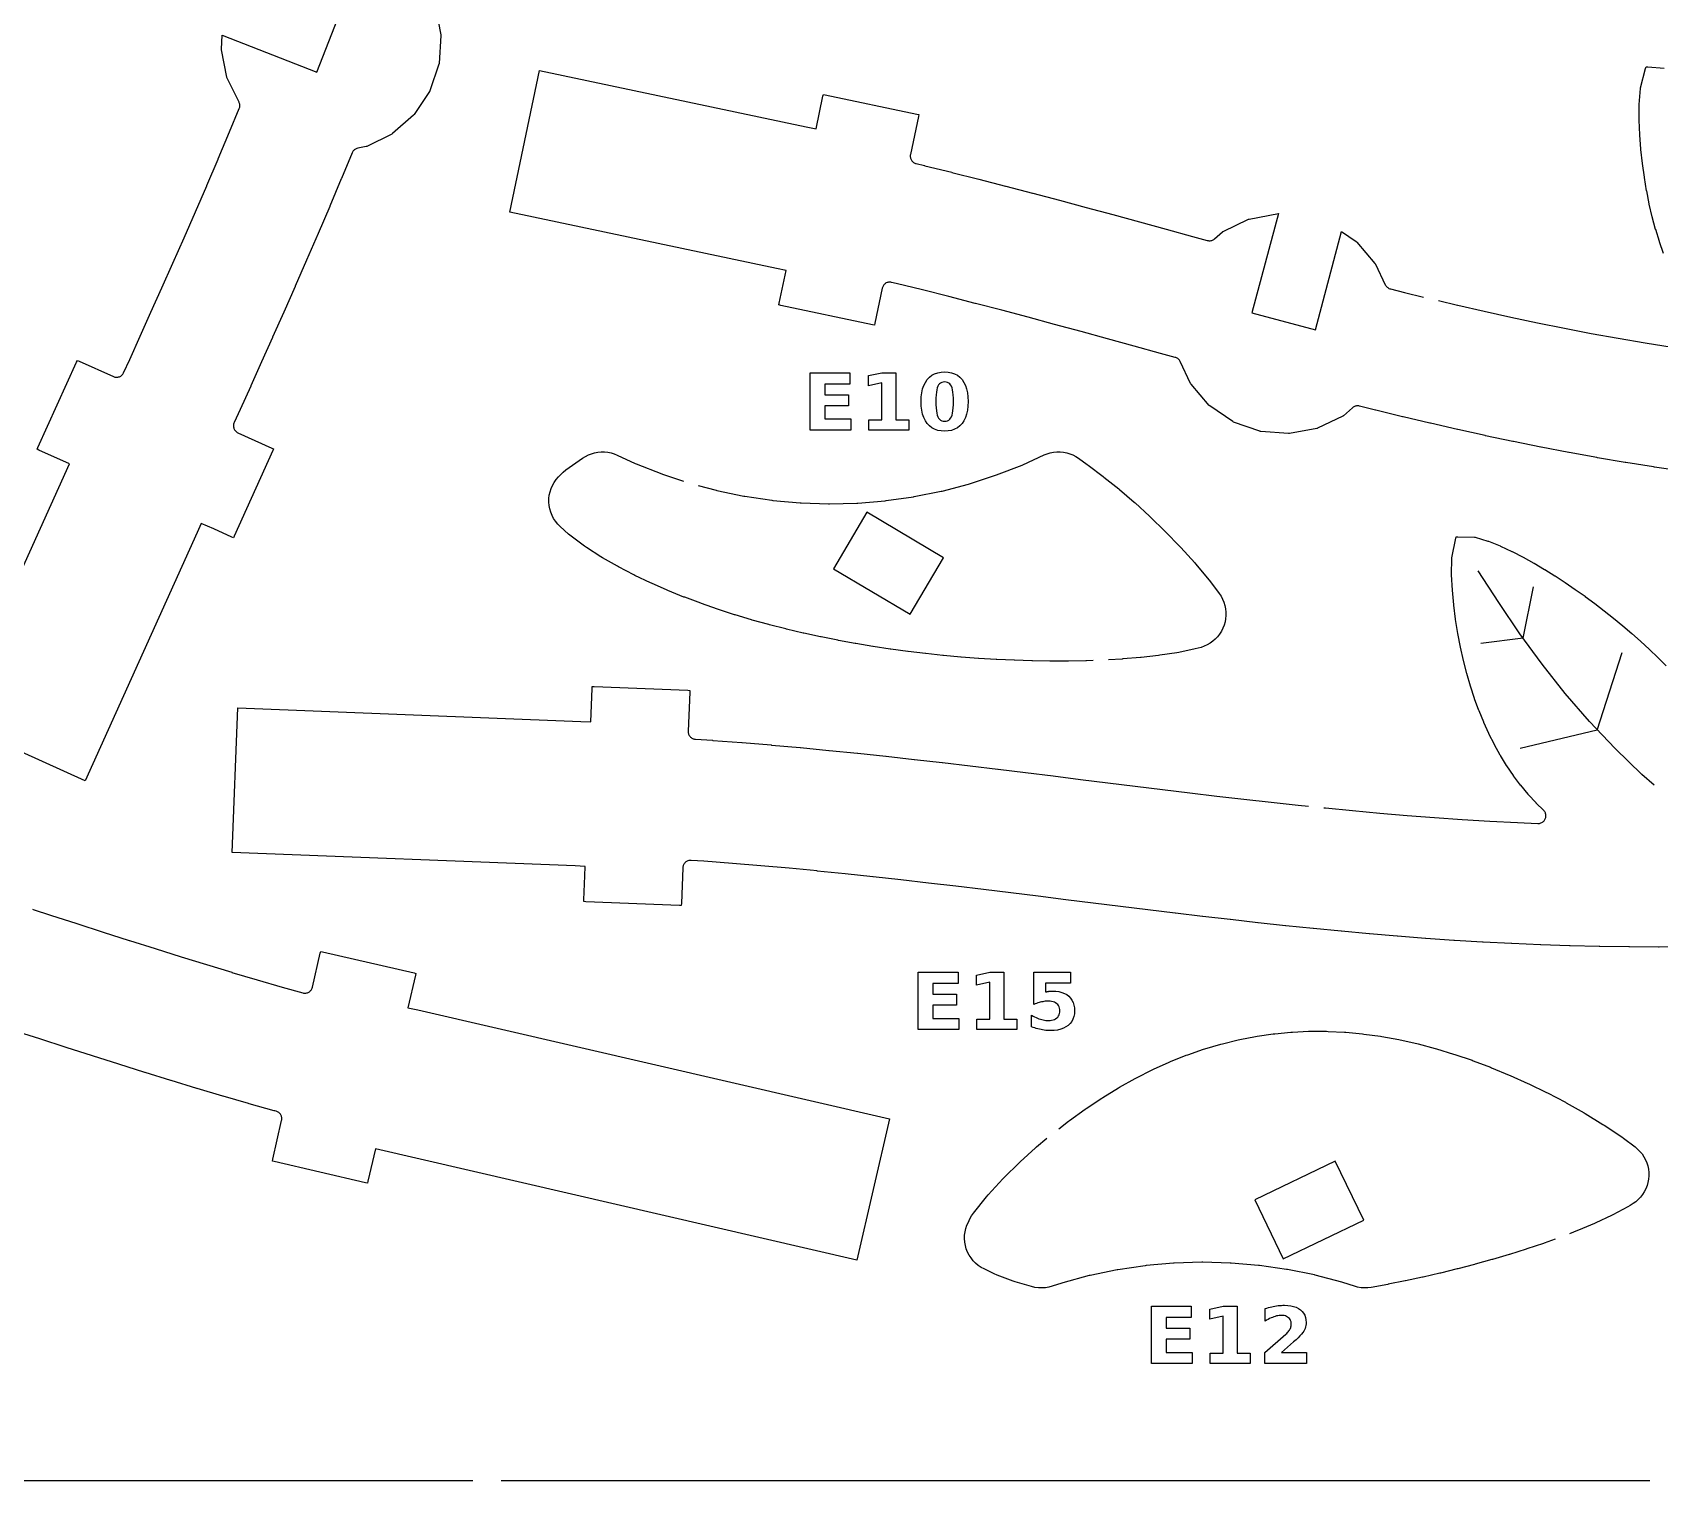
# Model space of a CAD drawing. Header units: millimetres. Extents: x 0 to 300, y 5 to 292.
# Drawn here: x 155.7 to 224.8, y 150 to 211.5 of the extents above; entities that cross this region are included whole.
import ezdxf

# ---------------------------------------------------------------- set-up
doc = ezdxf.new("R2010")
doc.units = ezdxf.units.MM
for name, color, linetype in [('CUT', 1, 'CONTINUOUS'), ('ENGRAVE', 5, 'CONTINUOUS'), ('SCORE', 7, 'CONTINUOUS')]:
    doc.layers.add(name, color=color, linetype=linetype)

msp = doc.modelspace()

# ---------------------------------------------------------------- linework, layer by layer
at = {"layer": 'CUT', "color": 1}
for points in [[(172.8095, 212.5833), (173.0403, 211.4193), (173.0429, 211.4026), (173.0425, 211.3857), (172.9642, 210.2016), (172.9623, 210.1848), (172.9576, 210.1686), (172.5755, 209.0452), (172.5693, 209.0294), (172.5606, 209.015), (171.9007, 208.0288), (171.8907, 208.0151), (171.8785, 208.0035), (170.9859, 207.2216), (170.9727, 207.211), (170.9579, 207.2029), (169.8933, 206.6787), (169.8778, 206.6719), (169.8614, 206.6679), (169.5049, 206.5972), (169.4722, 206.589), (169.4422, 206.5783), (169.4134, 206.5647), (169.386, 206.5483), (169.3604, 206.5294), (169.3368, 206.508), (169.3153, 206.4844), (169.2963, 206.4588), (169.2799, 206.4314), (169.2655, 206.401), (168.8129, 205.3108), (168.8078, 205.2986), (168.3187, 204.1376), (168.314, 204.1264), (167.8259, 202.9831), (167.8215, 202.9729), (167.3355, 201.8483), (167.3314, 201.8391), (166.8487, 200.7341), (166.8451, 200.7258), (166.3667, 199.6414), (166.3635, 199.6341), (165.8906, 198.5711), (165.8879, 198.5649), (165.4216, 197.5243), (165.4194, 197.5192), (164.9609, 196.5018), (164.9591, 196.4979), (164.5095, 195.5048), (164.2559, 194.9461), (164.2434, 194.9147), (164.2346, 194.884), (164.2289, 194.8526), (164.2263, 194.8208), (164.2268, 194.7888), (164.2304, 194.7571), (164.2372, 194.7259), (164.247, 194.6955), (164.2597, 194.6662), (164.2752, 194.6383), (164.2934, 194.6121), (164.3141, 194.5877), (164.3371, 194.5656), (164.3621, 194.5457), (164.389, 194.5285), (164.419, 194.5131), (165.859, 193.8634), (165.9295, 193.8273), (165.9005, 193.7536), (164.262, 190.1221), (164.2259, 190.0516), (164.1522, 190.0806), (163.3859, 190.4264), (162.8606, 190.6634), (162.6858, 190.276), (157.9255, 179.7251), (152.3196, 182.2544), (157.2548, 193.1926), (155.9648, 193.7746), (155.9631, 193.7754), (155.8926, 193.8114), (155.9216, 193.8851), (157.5601, 197.5167), (157.5962, 197.5872), (157.6699, 197.5582), (159.1289, 196.8999), (159.1602, 196.8876), (159.1908, 196.8789), (159.2221, 196.8732), (159.2539, 196.8706), (159.2857, 196.8712), (159.3173, 196.8749), (159.3484, 196.8816), (159.3788, 196.8913), (159.408, 196.904), (159.4358, 196.9195), (159.462, 196.9376), (159.4862, 196.9582), (159.5084, 196.9811), (159.5282, 197.006), (159.5455, 197.0327), (159.5609, 197.0627), (159.8183, 197.6296), (160.2663, 198.6193), (160.7227, 199.632), (160.723, 199.6327), (161.1863, 200.6667), (161.1867, 200.6676), (161.6561, 201.7228), (161.6565, 201.7238), (162.1309, 202.7992), (162.1314, 202.8004), (162.6096, 203.8951), (162.6102, 203.8964), (163.0913, 205.0095), (163.0919, 205.011), (163.5746, 206.1416), (163.5753, 206.1432), (164.0586, 207.2904), (164.0593, 207.2921), (164.4715, 208.2852), (164.4826, 208.3157), (164.4902, 208.3455), (164.495, 208.3758), (164.4969, 208.4064), (164.4959, 208.4371), (164.4921, 208.4676), (164.4853, 208.4976), (164.4758, 208.5268), (164.4628, 208.5566), (163.9569, 209.5841), (163.9501, 209.5996), (163.9461, 209.616), (163.7153, 210.7799), (163.7127, 210.7967), (163.7131, 210.8135), (163.7523, 211.4062), (167.7731, 209.8381), (168.7868, 212.4374)], [(225.7768, 192.8844), (224.5906, 193.057), (224.56, 193.0617), (223.3793, 193.2483), (223.3502, 193.253), (222.1749, 193.4528), (222.1473, 193.4576), (220.977, 193.6698), (220.9511, 193.6747), (219.7854, 193.8986), (219.7611, 193.9033), (218.5999, 194.1382), (218.5772, 194.1429), (217.4202, 194.3879), (217.3991, 194.3924), (216.246, 194.6469), (216.2266, 194.6512), (215.0771, 194.9144), (215.0593, 194.9185), (213.9131, 195.1896), (213.897, 195.1935), (212.7538, 195.4717), (212.7394, 195.4753), (212.0673, 195.6431), (212.0352, 195.6495), (212.0044, 195.6526), (211.9734, 195.6528), (211.9426, 195.6501), (211.9122, 195.6444), (211.8824, 195.6359), (211.8536, 195.6245), (211.826, 195.6105), (211.7999, 195.5939), (211.774, 195.5738), (211.3816, 195.2375), (211.3683, 195.2271), (211.3534, 195.2191), (210.2832, 194.7065), (210.2677, 194.6998), (210.2512, 194.696), (209.0848, 194.4778), (209.0681, 194.4754), (209.0512, 194.476), (207.8681, 194.5671), (207.8513, 194.5692), (207.8352, 194.5741), (206.7159, 194.9683), (206.7002, 194.9746), (206.6859, 194.9835), (205.7068, 195.654), (205.6933, 195.6642), (205.6818, 195.6765), (204.9096, 196.5775), (204.8992, 196.5908), (204.8912, 196.6057), (204.4435, 197.5404), (204.428, 197.5692), (204.4108, 197.5949), (204.3912, 197.6189), (204.3694, 197.6409), (204.3457, 197.6607), (204.3202, 197.6782), (204.2931, 197.6931), (204.2647, 197.7055), (204.2336, 197.7156), (203.6152, 197.8848), (202.4859, 198.1943), (201.3592, 198.5029), (200.2341, 198.81), (199.1104, 199.1148), (199.1096, 199.1151), (197.9877, 199.4167), (197.9867, 199.417), (196.8658, 199.7149), (196.8645, 199.7152), (195.7444, 200.0086), (195.7429, 200.009), (194.6232, 200.2972), (194.6214, 200.2976), (193.5019, 200.5798), (193.4999, 200.5803), (192.3803, 200.8559), (192.3781, 200.8564), (192.1846, 200.9027), (192.1508, 200.9091), (192.1185, 200.9118), (192.0861, 200.9113), (192.0539, 200.9076), (192.0222, 200.9007), (191.9913, 200.8907), (191.9616, 200.8777), (191.9334, 200.8617), (191.9069, 200.843), (191.8823, 200.8218), (191.8601, 200.7982), (191.8402, 200.7725), (191.8231, 200.745), (191.8088, 200.7159), (191.7974, 200.6855), (191.7887, 200.6523), (191.4749, 199.1638), (191.4547, 199.0872), (191.3765, 199.0997), (187.4782, 199.9215), (187.4016, 199.9416), (187.4141, 200.0198), (187.7064, 201.4063), (187.2905, 201.494), (175.9645, 203.8816), (177.233, 209.8993), (188.5591, 207.5117), (188.975, 207.4241), (189.2673, 208.8106), (189.2874, 208.8872), (189.3656, 208.8747), (193.2639, 208.0529), (193.3405, 208.0328), (193.328, 207.9546), (192.9862, 206.3333), (192.981, 206.3006), (192.979, 206.2693), (192.9801, 206.238), (192.9841, 206.2069), (192.9911, 206.1764), (193.0011, 206.1467), (193.0138, 206.1181), (193.0293, 206.0908), (193.0473, 206.0652), (193.0677, 206.0414), (193.0903, 206.0197), (193.1149, 206.0002), (193.1412, 205.9832), (193.169, 205.9689), (193.1981, 205.9573), (193.23, 205.948), (193.5858, 205.8628), (193.6014, 205.859), (194.7383, 205.5792), (194.7521, 205.5758), (195.887, 205.2897), (195.8991, 205.2866), (197.0322, 204.995), (197.0427, 204.9923), (198.1742, 204.6959), (198.183, 204.6936), (199.3133, 204.3932), (199.3205, 204.3913), (200.4498, 204.0876), (200.4553, 204.0861), (201.584, 203.7799), (201.5878, 203.7789), (202.716, 203.4709), (203.8465, 203.1613), (204.9746, 202.8521), (205.5984, 202.6815), (205.6311, 202.6742), (205.6626, 202.6704), (205.6942, 202.6697), (205.7258, 202.672), (205.7571, 202.6774), (205.7876, 202.6859), (205.8172, 202.6972), (205.8455, 202.7114), (205.8723, 202.7283), (205.8988, 202.7489), (206.2496, 203.0495), (206.2629, 203.06), (206.2778, 203.0679), (207.348, 203.5806), (207.3636, 203.5872), (207.38, 203.591), (208.6163, 203.8223), (207.4945, 199.6035), (210.1908, 198.8865), (211.3006, 203.0602), (211.9244, 202.633), (211.9379, 202.6229), (211.9495, 202.6106), (212.7216, 201.7095), (212.7321, 201.6962), (212.74, 201.6813), (213.1618, 200.8007), (213.1778, 200.7712), (213.1956, 200.7449), (213.2158, 200.7204), (213.2383, 200.6981), (213.2629, 200.678), (213.2893, 200.6604), (213.3173, 200.6455), (213.3467, 200.6334), (213.3788, 200.6237), (213.9778, 200.4742), (213.9799, 200.4737), (214.7892, 200.2767)], [(224.9809, 202.1236), (224.8077, 202.623), (224.805, 202.6313), (224.6479, 203.1445), (224.6456, 203.1525), (224.5043, 203.6793), (224.5024, 203.687), (224.3765, 204.2272), (224.3749, 204.2345), (224.2643, 204.7878), (224.263, 204.795), (224.1678, 205.3613), (224.1667, 205.3684), (224.087, 205.9479), (224.0861, 205.955), (224.0226, 206.548), (224.022, 206.5554), (223.9762, 207.1629), (223.9757, 207.1712), (223.9505, 207.7951), (223.9503, 207.8053), (223.952, 208.4495), (223.9525, 208.4646), (223.9975, 209.1414), (223.9992, 209.1562), (224.0023, 209.1709), (224.2188, 209.991), (224.2396, 210.0558), (224.3067, 210.0541), (225.0086, 210.0028)], [(215.4212, 200.125), (216.2335, 199.9329), (216.236, 199.9323), (217.3636, 199.6742), (217.3664, 199.6735), (218.4957, 199.4243), (218.4987, 199.4237), (219.63, 199.1841), (219.6332, 199.1835), (220.7668, 198.9542), (220.7702, 198.9535), (221.9063, 198.7353), (221.91, 198.7346), (223.049, 198.5281), (223.0529, 198.5274), (224.1951, 198.3333), (224.1992, 198.3326), (225.3448, 198.1515)], [(200.7497, 184.8356), (200.4666, 184.8249), (200.439, 184.8241), (199.6981, 184.8103), (199.6727, 184.8101), (198.9325, 184.8094), (198.9088, 184.8096), (198.1696, 184.8211), (198.147, 184.8216), (197.4092, 184.8448), (197.3874, 184.8456), (196.6512, 184.8799), (196.6299, 184.881), (195.8954, 184.9261), (195.8744, 184.9276), (195.1417, 184.9833), (195.1209, 184.9851), (194.3902, 185.0513), (194.3694, 185.0534), (193.6407, 185.1301), (193.6198, 185.1325), (192.8934, 185.2198), (192.8722, 185.2225), (192.1482, 185.3204), (192.1267, 185.3235), (191.4052, 185.4322), (191.3832, 185.4357), (190.6643, 185.5554), (190.6417, 185.5594), (189.9257, 185.6904), (189.9024, 185.6949), (189.1894, 185.8375), (189.1654, 185.8425), (188.4554, 185.9972), (188.4306, 186.0028), (187.724, 186.1699), (187.6982, 186.1763), (186.9951, 186.3563), (186.9683, 186.3635), (186.269, 186.557), (186.2409, 186.5651), (185.5457, 186.7728), (185.5163, 186.782), (184.8255, 187.0046), (184.7946, 187.015), (184.1086, 187.2534), (184.0758, 187.2653), (183.3953, 187.5205), (183.3603, 187.5342), (182.6858, 187.8074), (182.6481, 187.8233), (181.9807, 188.1161), (181.9396, 188.1349), (181.2807, 188.449), (181.235, 188.4717), (180.5867, 188.8095), (180.5346, 188.838), (179.9004, 189.2025), (179.8385, 189.2402), (179.2251, 189.6351), (179.1465, 189.6895), (178.5693, 190.1179), (178.4566, 190.2108), (178.1045, 190.5324), (178.0026, 190.6352), (177.9103, 190.7491), (177.8297, 190.8715), (177.7617, 191.0013), (177.7069, 191.1373), (177.6658, 191.278), (177.6389, 191.422), (177.6265, 191.5681), (177.6286, 191.7146), (177.6452, 191.8603), (177.6762, 192.0035), (177.7213, 192.143), (177.78, 192.2773), (177.8517, 192.4051), (177.9358, 192.5252), (178.0301, 192.6349), (178.1342, 192.7444), (178.2377, 192.8431), (178.3503, 192.9312), (179.0617, 193.4331), (179.1789, 193.5077), (179.3043, 193.5716), (179.4352, 193.6232), (179.5704, 193.6621), (179.7088, 193.688), (179.8489, 193.7006), (179.9897, 193.6998), (180.1297, 193.6855), (180.2677, 193.658), (180.4024, 193.6175), (180.5311, 193.5649), (181.299, 193.2077), (181.334, 193.1926), (182.4195, 192.7618), (182.4554, 192.7488), (183.343, 192.4545)], [(183.9665, 192.2719), (184.7283, 192.0672), (184.7655, 192.0584), (185.9089, 191.8208), (185.9465, 191.8141), (187.1017, 191.6428), (187.1396, 191.6383), (188.3027, 191.5339), (188.3408, 191.5316), (189.5081, 191.4943), (189.5463, 191.4942), (190.7137, 191.5242), (190.7518, 191.5263), (191.9156, 191.6235), (191.9535, 191.6278), (193.1098, 191.7919), (193.1474, 191.7984), (194.2923, 192.0289), (194.3295, 192.0375), (195.4592, 192.3335), (195.4958, 192.3443), (196.6066, 192.7049), (196.6425, 192.7177), (197.7307, 193.1418), (197.7658, 193.1566), (198.6666, 193.5689), (198.795, 193.6205), (198.9295, 193.6601), (199.0671, 193.6868), (199.2066, 193.7003), (199.3467, 193.7005), (199.4863, 193.6874), (199.624, 193.6611), (199.7585, 193.6219), (199.8888, 193.5701), (200.0135, 193.5061), (200.1301, 193.4316), (200.5017, 193.1683), (200.5398, 193.1404), (201.1723, 192.6603), (201.2077, 192.6325), (201.837, 192.123), (201.8703, 192.0953), (202.4959, 191.5569), (202.5275, 191.5289), (203.1487, 190.9616), (203.1794, 190.9327), (203.7951, 190.3365), (203.8262, 190.3055), (204.4344, 189.6794), (204.4677, 189.644), (205.0648, 188.9864), (205.1039, 188.9414), (205.6811, 188.2501), (205.7356, 188.1806), (206.1037, 187.6803), (206.1809, 187.5641), (206.2475, 187.4394), (206.3019, 187.3089), (206.3435, 187.1738), (206.372, 187.0353), (206.3871, 186.8948), (206.3886, 186.7535), (206.3767, 186.6126), (206.3513, 186.4736), (206.3127, 186.3376), (206.2613, 186.2059), (206.1975, 186.0798), (206.122, 185.9603), (206.0353, 185.8486), (205.9384, 185.7457), (205.832, 185.6526), (205.7173, 185.5701), (205.5951, 185.499), (205.4667, 185.4398), (205.335, 185.3938), (205.2046, 185.3552), (205.0859, 185.3255), (204.3831, 185.1811), (204.3096, 185.168), (203.5839, 185.0577), (203.5305, 185.0507), (202.7957, 184.967), (202.7535, 184.9629), (202.0145, 184.9008), (201.9792, 184.8983), (201.3991, 184.8639)], [(210.5476, 178.5801), (210.6152, 178.5731), (210.6172, 178.5729), (211.7709, 178.4608), (211.7731, 178.4605), (212.9288, 178.3552), (212.9311, 178.355), (214.0895, 178.2571), (214.0921, 178.2568), (215.2537, 178.167), (215.2565, 178.1668), (216.422, 178.0857), (216.425, 178.0855), (217.595, 178.0137), (217.5981, 178.0135), (218.7733, 177.9517), (218.7766, 177.9515), (219.6439, 177.9139), (219.6783, 177.9141), (219.7107, 177.9176), (219.7425, 177.9243), (219.7736, 177.9341), (219.8034, 177.947), (219.8319, 177.9628), (219.8586, 177.9814), (219.8833, 178.0026), (219.9058, 178.0261), (219.9258, 178.0518), (219.9431, 178.0793), (219.9576, 178.1085), (219.9692, 178.1389), (219.9776, 178.1704), (219.9828, 178.2025), (219.9848, 178.235), (219.9835, 178.2675), (219.979, 178.2997), (219.9712, 178.3313), (219.9604, 178.362), (219.9465, 178.3915), (219.9298, 178.4194), (219.9103, 178.4455), (219.8871, 178.4709), (219.5766, 178.778), (219.5685, 178.7864), (219.236, 179.1492), (219.2284, 179.1579), (218.9135, 179.5371), (218.9064, 179.5461), (218.6088, 179.9416), (218.6023, 179.9507), (218.3217, 180.3624), (218.3158, 180.3715), (218.052, 180.7992), (218.0467, 180.8082), (217.7995, 181.2518), (217.7948, 181.2607), (217.5637, 181.7198), (217.5596, 181.7285), (217.3445, 182.2029), (217.3408, 182.2113), (217.1413, 182.7008), (217.1382, 182.7089), (216.9539, 183.213), (216.9512, 183.2209), (216.782, 183.7394), (216.7796, 183.747), (216.6251, 184.2797), (216.6231, 184.2869), (216.4832, 184.8336), (216.4815, 184.8406), (216.3562, 185.4011), (216.3548, 185.4081), (216.2443, 185.9825), (216.243, 185.9895), (216.148, 186.5783), (216.1469, 186.5857), (216.0688, 187.1899), (216.0679, 187.1981), (216.0095, 187.8198), (216.0087, 187.83), (215.9761, 188.4734), (215.9758, 188.4885), (215.9846, 189.1667), (215.9855, 189.1816), (215.9878, 189.1964), (216.1603, 190.0269), (216.1775, 190.0927), (216.2447, 190.0946), (216.9483, 190.0808), (216.9661, 190.0796), (216.9833, 190.0752), (217.5224, 189.9109), (217.5418, 189.9041), (218.0438, 189.7023), (218.0555, 189.6972), (218.5379, 189.4726), (218.5463, 189.4685), (219.0139, 189.228), (219.0205, 189.2245), (219.4763, 188.9717), (219.4818, 188.9686), (219.9276, 188.7057), (219.9323, 188.7028), (220.3692, 188.431), (220.3735, 188.4283), (220.8022, 188.1486), (220.8061, 188.146), (221.2272, 187.8591), (221.231, 187.8565), (221.6449, 187.5627), (221.6484, 187.5601), (222.0554, 187.2598), (222.0589, 187.2572), (222.4591, 186.9506), (222.4624, 186.948), (222.856, 186.6351), (222.8593, 186.6325), (223.2463, 186.3135), (223.2495, 186.3108), (223.6299, 185.9857), (223.6331, 185.9829), (224.0069, 185.6517), (224.0101, 185.6488), (224.3773, 185.3115), (224.3805, 185.3085), (224.7408, 184.965), (224.744, 184.9619), (225.0975, 184.612)], [(226.0558, 172.6748), (224.8022, 172.6634), (224.7736, 172.6633), (223.5301, 172.666), (223.5024, 172.6662), (222.2683, 172.6824), (222.2417, 172.6828), (221.0165, 172.7118), (220.9909, 172.7125), (219.7741, 172.7535), (219.7496, 172.7544), (218.5406, 172.8069), (218.5173, 172.808), (217.3154, 172.8713), (217.2934, 172.8725), (216.0982, 172.9458), (216.0774, 172.9472), (214.8882, 173.03), (214.8688, 173.0314), (213.6851, 173.1229), (213.667, 173.1244), (212.4882, 173.224), (212.4716, 173.2255), (211.2971, 173.3326), (211.2819, 173.334), (210.1112, 173.4478), (210.0975, 173.4492), (208.93, 173.5692), (208.9178, 173.5704), (207.7529, 173.6958), (207.7422, 173.697), (206.5794, 173.8271), (206.5703, 173.8281), (205.4089, 173.9624), (205.4013, 173.9633), (204.2408, 174.1009), (204.2348, 174.1016), (203.0747, 174.242), (203.0703, 174.2426), (201.9099, 174.3851), (200.7458, 174.5294), (199.582, 174.6742), (198.4187, 174.8188), (197.2544, 174.9627), (196.0884, 175.1052), (196.0877, 175.1052), (194.9203, 175.2455), (194.9194, 175.2456), (193.7495, 175.3831), (193.7484, 175.3833), (192.5753, 175.5174), (192.5739, 175.5175), (191.3971, 175.6476), (191.3956, 175.6477), (190.2144, 175.7731), (190.2126, 175.7733), (189.0265, 175.8933), (189.0245, 175.8935), (187.8328, 176.0075), (187.8306, 176.0077), (186.6327, 176.1152), (186.6304, 176.1154), (185.4256, 176.2155), (185.4231, 176.2157), (184.2109, 176.3081), (184.2082, 176.3083), (183.6666, 176.3454), (183.6322, 176.3461), (183.5998, 176.3434), (183.5679, 176.3376), (183.5367, 176.3286), (183.5065, 176.3165), (183.4777, 176.3014), (183.4506, 176.2836), (183.4254, 176.2631), (183.4023, 176.2402), (183.3817, 176.2152), (183.3636, 176.1882), (183.3483, 176.1595), (183.336, 176.1294), (183.3268, 176.0983), (183.3207, 176.0664), (183.3176, 176.0322), (183.2581, 174.5118), (183.2511, 174.4329), (183.1719, 174.4321), (179.1909, 174.5879), (179.1121, 174.5949), (179.1113, 174.674), (179.1509, 175.6869), (179.1667, 176.09), (178.742, 176.1066), (164.1782, 176.6765), (164.4186, 182.8218), (178.9825, 182.2519), (179.4072, 182.2353), (179.4626, 183.6512), (179.4696, 183.7301), (179.5487, 183.7309), (183.5297, 183.5751), (183.6086, 183.5681), (183.6094, 183.4889), (183.5446, 181.8339), (183.5449, 181.8008), (183.5482, 181.7697), (183.5545, 181.7391), (183.5637, 181.7092), (183.5757, 181.6803), (183.5905, 181.6527), (183.6078, 181.6266), (183.6275, 181.6024), (183.6495, 181.5801), (183.6736, 181.5601), (183.6994, 181.5425), (183.7269, 181.5274), (183.7556, 181.515), (183.7854, 181.5055), (183.816, 181.4989), (183.8489, 181.4951), (184.5713, 181.4454), (184.5901, 181.4441), (185.8238, 181.3501), (185.8414, 181.3487), (187.0661, 181.2469), (187.0825, 181.2455), (188.2989, 181.1364), (188.314, 181.135), (189.5226, 181.0193), (189.5364, 181.018), (190.7378, 180.8964), (190.7502, 180.8952), (191.9451, 180.7683), (191.956, 180.7672), (193.1448, 180.6358), (193.1543, 180.6347), (194.3377, 180.4994), (194.3457, 180.4985), (195.5242, 180.36), (195.5307, 180.3592), (196.7048, 180.2181), (196.7099, 180.2175), (197.8802, 180.0745), (199.0509, 179.9299), (200.2175, 179.7849), (201.3797, 179.6402), (202.5387, 179.4966), (203.6952, 179.3545), (204.8499, 179.2148), (204.8507, 179.2147), (206.0032, 179.078), (206.0043, 179.0778), (207.1558, 178.9447), (207.1572, 178.9446), (208.3083, 178.8158), (208.3099, 178.8156), (209.4613, 178.6917), (209.463, 178.6915), (209.901, 178.6465)], [(155.6885, 174.268), (155.7192, 174.2564), (156.4488, 174.0212), (157.574, 173.6584), (158.6918, 173.2991), (159.8018, 172.9441), (159.8027, 172.9438), (160.9041, 172.5945), (160.9052, 172.5942), (161.9982, 172.2514), (161.9996, 172.251), (163.0842, 171.9157), (163.0859, 171.9152), (164.1618, 171.5885), (164.1638, 171.5879), (165.2307, 171.2706), (165.2331, 171.27), (166.2909, 170.9632), (166.2935, 170.9625), (167.1743, 170.7144), (167.2082, 170.7067), (167.2408, 170.7027), (167.2736, 170.702), (167.3063, 170.7046), (167.3386, 170.7105), (167.3702, 170.7196), (167.4007, 170.7319), (167.4297, 170.7472), (167.4571, 170.7653), (167.4825, 170.7861), (167.5057, 170.8094), (167.5264, 170.8349), (167.5444, 170.8624), (167.5596, 170.8915), (167.5718, 170.922), (167.5813, 170.9554), (167.9154, 172.4011), (167.937, 172.4773), (168.0149, 172.4633), (171.8966, 171.5662), (171.9728, 171.5446), (171.9588, 171.4666), (171.6397, 170.086), (172.0538, 169.9903), (192.1004, 165.3574), (190.7156, 159.3653), (170.2549, 164.094), (169.9359, 162.7133), (169.9143, 162.6371), (169.8363, 162.6512), (165.9546, 163.5483), (165.8784, 163.5699), (165.8924, 163.6478), (166.2731, 165.2951), (166.279, 165.3275), (166.2816, 165.3585), (166.2812, 165.3896), (166.2779, 165.4205), (166.2716, 165.4509), (166.2624, 165.4806), (166.2504, 165.5093), (166.2357, 165.5368), (166.2185, 165.5627), (166.1989, 165.5868), (166.1771, 165.6089), (166.1532, 165.6289), (166.1276, 165.6465), (166.1003, 165.6615), (166.0718, 165.6739), (166.0405, 165.6841), (165.9805, 165.7004), (165.9592, 165.7063), (164.8872, 166.0082), (164.8684, 166.0136), (163.7898, 166.3263), (163.7733, 166.3312), (162.6883, 166.6537), (162.6741, 166.658), (161.5828, 166.9894), (161.5708, 166.9931), (160.4733, 167.3323), (160.4634, 167.3354), (159.3599, 167.6815), (159.3521, 167.6839), (158.2427, 168.0358), (158.2369, 168.0376), (157.1216, 168.3942), (157.1178, 168.3955), (155.997, 168.7558), (154.8685, 169.1197)], [(199.2858, 164.9447), (199.6987, 165.2658), (199.7414, 165.2977), (200.4032, 165.7742), (200.4477, 165.8049), (201.1113, 166.2457), (201.158, 166.2755), (201.8228, 166.681), (201.8723, 166.7099), (202.538, 167.0805), (202.5904, 167.1082), (203.2569, 167.444), (203.3124, 167.4705), (203.9796, 167.7715), (204.0381, 167.7964), (204.7061, 168.063), (204.7675, 168.0858), (205.4365, 168.3181), (205.5005, 168.3386), (206.1709, 168.5367), (206.2371, 168.5546), (206.9092, 168.7188), (206.9771, 168.7337), (207.6516, 168.8643), (207.7207, 168.8759), (208.398, 168.9732), (208.4676, 168.9814), (209.1484, 169.0455), (209.2177, 169.0504), (209.9027, 169.0816), (209.9712, 169.0831), (210.6609, 169.0816), (210.7279, 169.0799), (211.4227, 169.046), (211.4877, 169.0414), (212.1881, 168.9753), (212.2507, 168.968), (212.9571, 168.87), (213.0168, 168.8604), (213.7293, 168.7308), (213.786, 168.7193), (214.5047, 168.5584), (214.5583, 168.5454), (215.2832, 168.3537), (215.3336, 168.3394), (216.0647, 168.1172), (216.1119, 168.102), (216.8489, 167.8499), (216.8933, 167.8339), (217.6359, 167.5524), (217.6777, 167.5358), (218.4254, 167.2252), (218.4651, 167.208), (219.2175, 166.8686), (219.2558, 166.8507), (220.0121, 166.4824), (220.0497, 166.4634), (220.809, 166.0657), (220.8475, 166.0448), (221.6081, 165.6163), (221.65, 165.5918), (222.4087, 165.13), (222.459, 165.0979), (223.2083, 164.5982), (223.2802, 164.547), (223.7748, 164.1713), (223.8817, 164.0816), (223.9809, 163.9809), (224.0699, 163.8711), (224.1481, 163.7533), (224.2146, 163.6286), (224.2688, 163.498), (224.3103, 163.3629), (224.3387, 163.2244), (224.3537, 163.0839), (224.3552, 162.9425), (224.3431, 162.8017), (224.3176, 162.6627), (224.279, 162.5267), (224.2275, 162.3951), (224.1636, 162.269), (224.0879, 162.1496), (224.0012, 162.0379), (223.9042, 161.9351), (223.7978, 161.8421), (223.6844, 161.7607), (223.5702, 161.6868), (223.4648, 161.6247), (222.8317, 161.2874), (222.7649, 161.254), (222.1, 160.9429), (222.0508, 160.921), (221.3696, 160.6329), (221.3304, 160.6169), (220.9848, 160.4826)], [(220.3766, 160.2532), (219.908, 160.0842), (219.8789, 160.0741), (219.176, 159.8375), (219.1497, 159.829), (218.443, 159.6061), (218.4187, 159.5987), (217.7089, 159.3886), (217.6861, 159.3821), (216.9739, 159.184), (216.9521, 159.1781), (216.2379, 158.9915), (216.2168, 158.9862), (215.5009, 158.8107), (215.4802, 158.8058), (214.7629, 158.6413), (214.7424, 158.6367), (214.0238, 158.4828), (214.0034, 158.4786), (213.2838, 158.3354), (213.2633, 158.3315), (212.5663, 158.2033), (212.4229, 158.1842), (212.2764, 158.1794), (212.1302, 158.1892), (211.9856, 158.2134), (211.846, 158.2513), (211.3513, 158.4126), (211.3146, 158.4234), (210.1853, 158.7207), (210.1481, 158.7294), (209.0035, 158.9612), (208.9659, 158.9677), (207.8098, 159.1331), (207.7719, 159.1374), (206.6082, 159.236), (206.5701, 159.2381), (205.4027, 159.2695), (205.3645, 159.2695), (204.1972, 159.2335), (204.1591, 159.2312), (202.9958, 159.1281), (202.9579, 159.1237), (201.8025, 158.9537), (201.7649, 158.9471), (200.6212, 158.7108), (200.5841, 158.702), (199.4559, 158.4003), (199.4193, 158.3893), (199.0068, 158.2531), (198.8655, 158.2142), (198.7191, 158.1894), (198.571, 158.1794), (198.4226, 158.1844), (198.2755, 158.2042), (198.1329, 158.2383), (197.4414, 158.441), (197.3507, 158.471), (196.6759, 158.7186), (196.5415, 158.7758), (196.1127, 158.9846), (195.986, 159.0544), (195.8652, 159.1375), (195.7533, 159.2321), (195.6513, 159.3374), (195.5602, 159.4522), (195.4811, 159.5756), (195.4145, 159.7062), (195.3612, 159.8427), (195.3218, 159.9839), (195.2965, 160.1283), (195.2857, 160.2744), (195.2895, 160.421), (195.3078, 160.5664), (195.3404, 160.7093), (195.3871, 160.8482), (195.4465, 160.9802), (195.5153, 161.1146), (195.5867, 161.2386), (195.6698, 161.355), (196.2243, 162.0556), (196.2909, 162.1337), (196.9142, 162.8151), (196.9647, 162.8676), (197.6056, 163.5007), (197.6498, 163.5425), (198.3, 164.1325), (198.3419, 164.1691), (198.78, 164.5367)], [(125.6, 150), (174.4, 150)], [(175.6, 150), (224.4, 150)]]:
    msp.add_lwpolyline(points, dxfattribs=at)
for points in [[(192.9714, 186.8001), (194.3969, 189.1983), (191.139, 191.1349), (189.7135, 188.7366), (192.9714, 186.8001)], [(207.6176, 161.9256), (208.8279, 159.4117), (212.2427, 161.0558), (211.0325, 163.5696), (207.6176, 161.9256)]]:
    msp.add_lwpolyline(points, close=True, dxfattribs=at)
at = {"layer": 'ENGRAVE', "color": 5}
for points in [[(190.4135, 196.582), (189.349, 196.582), (189.349, 196.1295), (190.35, 196.1295), (190.35, 195.6559), (189.349, 195.6559), (189.349, 195.0992), (190.4493, 195.0992), (190.4493, 194.6256), (188.7224, 194.6256), (188.7224, 197.0556), (190.4135, 197.0556), (190.4135, 196.582)], [(191.7708, 196.6292), (191.2027, 196.512), (191.2027, 196.9384), (191.7675, 197.0556), (192.3632, 197.0556), (192.3632, 195.0585), (192.9166, 195.0585), (192.9166, 194.6256), (191.2174, 194.6256), (191.2174, 195.0585), (191.7708, 195.0585), (191.7708, 196.6292)], [(195.4103, 195.4662), (195.3741, 195.3033), (195.3235, 195.1556), (195.2584, 195.0233), (195.1788, 194.9063), (195.086, 194.8061), (194.981, 194.7241), (194.8639, 194.6604), (194.7347, 194.6148), (194.5933, 194.5875), (194.4399, 194.5784), (194.286, 194.5875), (194.1442, 194.6148), (194.0147, 194.6604), (193.8974, 194.7241), (193.7922, 194.8061), (193.6993, 194.9063), (193.6198, 195.0233), (193.5547, 195.1556), (193.504, 195.3033), (193.4679, 195.4662), (193.4462, 195.6445), (193.4389, 195.8381), (193.4462, 196.0323), (193.4679, 196.211), (193.504, 196.3742), (193.5547, 196.5221), (193.6198, 196.6545), (193.6993, 196.7716), (193.7922, 196.8718), (193.8974, 196.9538), (194.0147, 197.0175), (194.1442, 197.0631), (194.286, 197.0904), (194.4399, 197.0995), (194.5933, 197.0904), (194.7347, 197.0631), (194.8639, 197.0175), (194.981, 196.9538), (195.086, 196.8718), (195.1788, 196.7716), (195.2584, 196.6545), (195.3235, 196.5221), (195.3741, 196.3742), (195.4103, 196.211), (195.432, 196.0323), (195.4392, 195.8381), (195.432, 195.6445), (195.4103, 195.4662)], [(194.8031, 196.1169), (194.7913, 196.2314), (194.7746, 196.3309), (194.7533, 196.4155), (194.7272, 196.4851), (194.6955, 196.5421), (194.6573, 196.5887), (194.6126, 196.6249), (194.5615, 196.6508), (194.5039, 196.6663), (194.4399, 196.6715), (194.3758, 196.6663), (194.3182, 196.6508), (194.267, 196.6249), (194.2222, 196.5887), (194.1838, 196.5421), (194.1518, 196.4851), (194.1255, 196.4155), (194.1039, 196.3309), (194.0871, 196.2314), (194.0751, 196.1169), (194.0679, 195.9875), (194.0655, 195.843), (194.0679, 195.697), (194.0751, 195.5662), (194.0871, 195.4504), (194.1039, 195.3497), (194.1255, 195.2641), (194.1518, 195.1936), (194.1838, 195.1359), (194.2222, 195.0887), (194.267, 195.052), (194.3182, 195.0258), (194.3758, 195.0101), (194.4399, 195.0048), (194.5035, 195.0101), (194.5607, 195.0258), (194.6116, 195.052), (194.6562, 195.0887), (194.6944, 195.1359), (194.7264, 195.1936), (194.7527, 195.2641), (194.7743, 195.3497), (194.7911, 195.4504), (194.803, 195.5662), (194.8102, 195.697), (194.8126, 195.843), (194.8102, 195.9875), (194.8031, 196.1169)], [(195.0075, 171.1162), (193.9431, 171.1162), (193.9431, 170.6637), (194.9441, 170.6637), (194.9441, 170.1901), (193.9431, 170.1901), (193.9431, 169.6334), (195.0434, 169.6334), (195.0434, 169.1598), (193.3165, 169.1598), (193.3165, 171.5898), (195.0075, 171.5898), (195.0075, 171.1162)], [(196.3648, 171.1634), (195.7968, 171.0462), (195.7968, 171.4726), (196.3616, 171.5898), (196.9573, 171.5898), (196.9573, 169.5927), (197.5107, 169.5927), (197.5107, 169.1598), (195.8115, 169.1598), (195.8115, 169.5927), (196.3648, 169.5927), (196.3648, 171.1634)], [(199.7843, 171.5898), (199.7843, 171.1292), (198.7264, 171.1292), (198.7264, 170.7532), (198.7503, 170.7595), (198.7742, 170.7653), (198.7982, 170.7705), (198.8222, 170.7753), (198.8463, 170.7796), (198.8704, 170.7833), (198.8947, 170.7866), (198.9193, 170.7892), (198.9443, 170.7913), (198.9695, 170.7927), (198.9951, 170.7936), (199.021, 170.7939), (199.1636, 170.7877), (199.2953, 170.7692), (199.4161, 170.7384), (199.5259, 170.6952), (199.6248, 170.6396), (199.7127, 170.5718), (199.7883, 170.4928), (199.8501, 170.4042), (199.8982, 170.3058), (199.9326, 170.1978), (199.9532, 170.08), (199.9601, 169.9524), (199.9526, 169.8259), (199.9302, 169.7088), (199.8927, 169.6013), (199.8404, 169.5032), (199.773, 169.4147), (199.6907, 169.3356), (199.5951, 169.2675), (199.4879, 169.2117), (199.3691, 169.1683), (199.2386, 169.1374), (199.0965, 169.1188), (198.9428, 169.1126), (198.874, 169.1137), (198.8055, 169.117), (198.7371, 169.1226), (198.669, 169.1303), (198.6011, 169.1403), (198.5335, 169.1525), (198.466, 169.1669), (198.3987, 169.1837), (198.3315, 169.2027), (198.2644, 169.2241), (198.1975, 169.2478), (198.1307, 169.2737), (198.1307, 169.7669), (198.1963, 169.7305), (198.2608, 169.6973), (198.3241, 169.6672), (198.3864, 169.6403), (198.4475, 169.6166), (198.5074, 169.596), (198.5663, 169.5786), (198.624, 169.5644), (198.6806, 169.5533), (198.736, 169.5454), (198.7904, 169.5406), (198.8435, 169.539), (198.9168, 169.5421), (198.9847, 169.5514), (199.0472, 169.5669), (199.1043, 169.5886), (199.1561, 169.6165), (199.2024, 169.6505), (199.2425, 169.6899), (199.2752, 169.7336), (199.3007, 169.7818), (199.3189, 169.8343), (199.3298, 169.8912), (199.3335, 169.9524), (199.3298, 170.0142), (199.3189, 170.0714), (199.3007, 170.1242), (199.2752, 170.1724), (199.2425, 170.216), (199.2024, 170.2552), (199.1561, 170.289), (199.1043, 170.3167), (199.0472, 170.3382), (198.9847, 170.3536), (198.9168, 170.3628), (198.8435, 170.3659), (198.798, 170.3649), (198.7515, 170.362), (198.704, 170.3571), (198.6555, 170.3503), (198.606, 170.3416), (198.5555, 170.3309), (198.5038, 170.3181), (198.4509, 170.3033), (198.3968, 170.2863), (198.3413, 170.2672), (198.2846, 170.246), (198.2267, 170.2226), (198.2267, 171.5898), (199.7843, 171.5898)], [(204.9182, 157.3996), (204.9182, 156.926), (203.8538, 156.926), (203.8538, 156.4735), (204.8548, 156.4735), (204.8548, 155.9999), (203.8538, 155.9999), (203.8538, 155.4432), (204.954, 155.4432), (204.954, 154.9696), (203.2271, 154.9696), (203.2271, 157.3996), (204.9182, 157.3996)], [(206.2755, 156.9732), (205.7075, 156.856), (205.7075, 157.2824), (206.2723, 157.3996), (206.868, 157.3996), (206.868, 155.4025), (207.4214, 155.4025), (207.4214, 154.9696), (205.7221, 154.9696), (205.7221, 155.4025), (206.2755, 155.4025), (206.2755, 156.9732)], [(209.8138, 154.9696), (208.0479, 154.9696), (208.0479, 155.4302), (208.9349, 156.2131), (208.9728, 156.2488), (209.0072, 156.2842), (209.0382, 156.3193), (209.0658, 156.3541), (209.09, 156.3887), (209.1107, 156.423), (209.1281, 156.4574), (209.1423, 156.4923), (209.1534, 156.5276), (209.1613, 156.5634), (209.1661, 156.5996), (209.1676, 156.6363), (209.1645, 156.6914), (209.1549, 156.7428), (209.139, 156.7905), (209.1166, 156.8345), (209.088, 156.8747), (209.0529, 156.9113), (209.0125, 156.9432), (208.968, 156.9692), (208.9192, 156.9894), (208.8663, 157.0039), (208.8091, 157.0126), (208.7477, 157.0155), (208.6981, 157.0138), (208.647, 157.0085), (208.5943, 156.9998), (208.5401, 156.9876), (208.4844, 156.972), (208.4271, 156.9528), (208.3684, 156.9302), (208.3083, 156.9043), (208.2468, 156.8749), (208.184, 156.8422), (208.1199, 156.806), (208.0544, 156.7665), (208.0544, 157.3003), (208.1248, 157.3227), (208.1949, 157.3433), (208.2647, 157.362), (208.3343, 157.3788), (208.4036, 157.3938), (208.4727, 157.4069), (208.5413, 157.4181), (208.6096, 157.4273), (208.6773, 157.4344), (208.7446, 157.4395), (208.8115, 157.4425), (208.8779, 157.4436), (209.0179, 157.4382), (209.1471, 157.4222), (209.2655, 157.3955), (209.3731, 157.3582), (209.4699, 157.3102), (209.5558, 157.2515), (209.6297, 157.1833), (209.6901, 157.1066), (209.7371, 157.0216), (209.7707, 156.9281), (209.7908, 156.8263), (209.7975, 156.716), (209.7947, 156.6506), (209.7861, 156.5866), (209.7719, 156.5242), (209.752, 156.4632), (209.7263, 156.4037), (209.695, 156.3457), (209.6545, 156.2853), (209.6015, 156.2183), (209.5359, 156.1449), (209.4577, 156.0651), (209.367, 155.9787), (209.2637, 155.8859), (208.7445, 155.4302), (209.8138, 155.4302), (209.8138, 154.9696)]]:
    msp.add_lwpolyline(points, close=True, dxfattribs=at)
at = {"layer": 'SCORE', "color": 7}
for points in [[(224.5783, 179.5387), (224.0638, 179.9941), (222.9231, 181.0934), (221.8355, 182.2421), (220.8018, 183.4409), (219.8192, 184.6872), (218.8819, 185.9757), (217.9813, 187.2983), (217.1066, 188.645)], [(219.0194, 185.7807), (219.4574, 187.9671)], [(219.0194, 185.7807), (217.2187, 185.5539)], [(222.1673, 181.8802), (223.2163, 185.1832)], [(222.1673, 181.8802), (218.8966, 181.0967)]]:
    msp.add_lwpolyline(points, dxfattribs=at)

doc.saveas('drawing.dxf')
